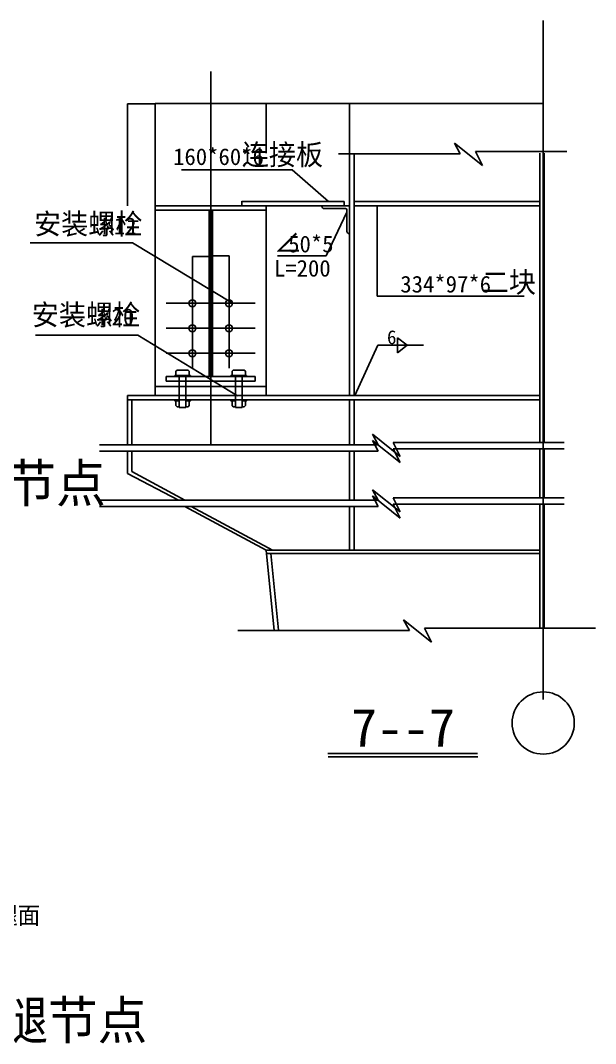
# Model space of a CAD drawing. Header units: metres. Extents: x 1551 to 37884, y 3562 to 29485.
# Drawn here: x 29606 to 37884, y 14752 to 29485 of the extents above; entities that cross this region are included whole.
import ezdxf

# ---------------------------------------------------------------- set-up
doc = ezdxf.new("R2010")
doc.units = ezdxf.units.M
for name, color, linetype in [('DOTE', 1, 'Continuous'), ('PUB_DIM', 3, 'Continuous'), ('PUB_TEXT', 7, 'Continuous'), ('其它', 1, 'Continuous'), ('屋面', 4, 'Continuous'), ('连接板', 3, 'Continuous')]:
    doc.layers.add(name, color=color, linetype=linetype)
doc.dimstyles.get("Standard").update_dxf_attribs({"dimtxt": 2.5, "dimasz": 2.5, "dimexe": 1.25, "dimexo": 0.625, "dimtad": 1, "dimcen": 2.5, "dimazin": 3, "dimtfac": 1, "dimtmove": 0, "dimatfit": 3})

# ---------------------------------------------------------------- blocks, each defined once
blk = doc.blocks.new('_CLOSEDFILLED')
at = {"color": 0, "linetype": 'BYBLOCK'}
blk.add_solid([(-1, 0), (0, 0), (-1, 0)], dxfattribs=at)
blk = doc.blocks.new('*D112')
for p, q in [((32476.01, 26094.24), (32344.76, 26094.24)), ((32345.01, 25772.73), (32345.01, 26094.24)), ((32609.26, 26094.24), (32478.01, 26094.24)), ((32609.01, 25772.73), (32609.01, 26094.24))]:
    blk.add_line(p, q)
at = {"layer": 'Defpoints'}
for p in [(32609.01, 26094.24), (32345.01, 25772.73), (32609.01, 25772.73)]:
    blk.add_point(p, dxfattribs=at)
at = {"layer": 'PUB_DIM', "xscale": 0.25, "yscale": 0.25}
blk.add_blockref('_CLOSEDFILLED', (32345.01, 26094.24), dxfattribs=at)
at = {"layer": 'PUB_DIM', "xscale": 0.25, "yscale": 0.25, "rotation": 180}
blk.add_blockref('_CLOSEDFILLED', (32609.01, 26094.24), dxfattribs=at)
at = {"layer": 'PUB_DIM', "insert": (32477.01, 26094.24), "char_height": 1, "attachment_point": 5}
blk.add_mtext('30', dxfattribs=at)
blk = doc.blocks.new('*D113')
for p, q in [((32212.01, 26087.43), (32080.76, 26087.43)), ((32081.01, 25772.73), (32081.01, 26087.43)), ((32345.26, 26087.43), (32214.01, 26087.43)), ((32345.01, 25772.73), (32345.01, 26087.43))]:
    blk.add_line(p, q)
at = {"layer": 'Defpoints'}
for p in [(32345.01, 26087.43), (32081.01, 25772.73), (32345.01, 25772.73)]:
    blk.add_point(p, dxfattribs=at)
at = {"layer": 'PUB_DIM', "xscale": 0.25, "yscale": 0.25}
blk.add_blockref('_CLOSEDFILLED', (32081.01, 26087.43), dxfattribs=at)
at = {"layer": 'PUB_DIM', "xscale": 0.25, "yscale": 0.25, "rotation": 180}
blk.add_blockref('_CLOSEDFILLED', (32345.01, 26087.43), dxfattribs=at)
at = {"layer": 'PUB_DIM', "insert": (32213.01, 26087.43), "char_height": 1, "attachment_point": 5}
blk.add_mtext('30', dxfattribs=at)
blk = doc.blocks.new('*D114')
for p, q in [((31544.61, 27575.61), (31544.61, 28289.27)), ((31544.86, 28289.27), (31943.305, 28289.27)), ((31946.305, 28289.27), (32344.75, 28289.27)), ((32345, 27575.61), (32345, 28289.27))]:
    blk.add_line(p, q)
at = {"layer": 'Defpoints'}
for p in [(31544.61, 28289.27), (31544.61, 27575.61), (32345, 27575.61)]:
    blk.add_point(p, dxfattribs=at)
at = {"layer": 'PUB_DIM', "xscale": 0.25, "yscale": 0.25, "rotation": 180}
blk.add_blockref('_CLOSEDFILLED', (31544.61, 28289.27), dxfattribs=at)
at = {"layer": 'PUB_DIM', "xscale": 0.25, "yscale": 0.25}
blk.add_blockref('_CLOSEDFILLED', (32345, 28289.27), dxfattribs=at)
at = {"layer": 'PUB_DIM', "insert": (31944.805, 28289.27), "char_height": 1, "attachment_point": 5}
blk.add_mtext('100', dxfattribs=at)
blk = doc.blocks.new('*D115')
for p, q in [((33144.61, 27575.61), (33144.61, 28289.27)), ((33144.86, 28289.27), (33743.11, 28289.27)), ((33746.11, 28289.27), (34344.36, 28289.27)), ((34344.61, 27575.61), (34344.61, 28289.27))]:
    blk.add_line(p, q)
at = {"layer": 'Defpoints'}
for p in [(33144.61, 28289.27), (33144.61, 27575.61), (34344.61, 27575.61)]:
    blk.add_point(p, dxfattribs=at)
at = {"layer": 'PUB_DIM', "xscale": 0.25, "yscale": 0.25, "rotation": 180}
blk.add_blockref('_CLOSEDFILLED', (33144.61, 28289.27), dxfattribs=at)
at = {"layer": 'PUB_DIM', "xscale": 0.25, "yscale": 0.25}
blk.add_blockref('_CLOSEDFILLED', (34344.61, 28289.27), dxfattribs=at)
at = {"layer": 'PUB_DIM', "insert": (33744.61, 28289.27), "char_height": 1, "attachment_point": 5}
blk.add_mtext('150', dxfattribs=at)
blk = doc.blocks.new('*D116')
for p, q in [((34344.61, 27575.61), (34344.61, 28289.27)), ((34344.86, 28289.27), (35736.11, 28289.27)), ((35739.11, 28289.27), (37130.36, 28289.27)), ((37130.61, 27575.61), (37130.61, 28289.27))]:
    blk.add_line(p, q)
at = {"layer": 'Defpoints'}
for p in [(34344.61, 28289.27), (34344.61, 27575.61), (37130.61, 27575.61)]:
    blk.add_point(p, dxfattribs=at)
at = {"layer": 'PUB_DIM', "xscale": 0.25, "yscale": 0.25, "rotation": 180}
blk.add_blockref('_CLOSEDFILLED', (34344.61, 28289.27), dxfattribs=at)
at = {"layer": 'PUB_DIM', "xscale": 0.25, "yscale": 0.25}
blk.add_blockref('_CLOSEDFILLED', (37130.61, 28289.27), dxfattribs=at)
at = {"layer": 'PUB_DIM', "insert": (35737.61, 28289.27), "char_height": 1, "attachment_point": 5}
blk.add_mtext('350', dxfattribs=at)
blk = doc.blocks.new('*D117')
for p, q in [((32345, 27575.61), (32345, 28289.27)), ((32345.25, 28289.27), (32743.305, 28289.27)), ((32746.305, 28289.27), (33144.36, 28289.27)), ((33144.61, 27575.61), (33144.61, 28289.27))]:
    blk.add_line(p, q)
at = {"layer": 'Defpoints'}
for p in [(32345, 28289.27), (32345, 27575.61), (33144.61, 27575.61)]:
    blk.add_point(p, dxfattribs=at)
at = {"layer": 'PUB_DIM', "xscale": 0.25, "yscale": 0.25, "rotation": 180}
blk.add_blockref('_CLOSEDFILLED', (32345, 28289.27), dxfattribs=at)
at = {"layer": 'PUB_DIM', "xscale": 0.25, "yscale": 0.25}
blk.add_blockref('_CLOSEDFILLED', (33144.61, 28289.27), dxfattribs=at)
at = {"layer": 'PUB_DIM', "insert": (32744.805, 28289.27), "char_height": 1, "attachment_point": 5}
blk.add_mtext('100', dxfattribs=at)
blk = doc.blocks.new('*D118')
for p, q in [((31344.11, 28282.91), (31144.86, 28282.91)), ((31145.11, 26816.39), (31145.11, 28282.91)), ((31545.36, 28282.91), (31346.11, 28282.91)), ((31545.11, 26816.39), (31545.11, 28282.91))]:
    blk.add_line(p, q)
at = {"layer": 'Defpoints'}
for p in [(31545.11, 28282.91), (31145.11, 26816.39), (31545.11, 26816.39)]:
    blk.add_point(p, dxfattribs=at)
at = {"layer": 'PUB_DIM', "xscale": 0.25, "yscale": 0.25}
blk.add_blockref('_CLOSEDFILLED', (31145.11, 28282.91), dxfattribs=at)
at = {"layer": 'PUB_DIM', "xscale": 0.25, "yscale": 0.25, "rotation": 180}
blk.add_blockref('_CLOSEDFILLED', (31545.11, 28282.91), dxfattribs=at)
at = {"layer": 'PUB_DIM', "insert": (31345.11, 28282.91), "char_height": 1, "attachment_point": 5}
blk.add_mtext('50', dxfattribs=at)

msp = doc.modelspace()

# ---------------------------------------------------------------- linework, layer by layer
for p, q in [((32345, 28749.2), (32345, 23374.95)), ((36254.96, 27398.38), (35854.41, 27715.86)), ((35854.41, 27715.86), (35937.86, 27565.47)), ((35937.86, 27565.47), (34185.45, 27565.47)), ((37473.29, 27598.89), (36154.82, 27598.89)), ((36154.82, 27598.89), (36254.96, 27398.38)), ((31926.03, 27334), (33517.69, 27334)), ((33517.69, 27334), (34042.41, 26879.78)), ((34742.04, 25515.42), (34742.04, 26816.39)), ((34007.43, 26093.64), (34304.77, 26722.55)), ((29747.73, 26284.69), (31220.45, 26284.69)), ((31220.45, 26284.69), (32659, 25412.39)), ((33307.8, 26093.64), (34007.43, 26093.64)), ((32081, 25772.73), (32081, 24479.35)), ((32609, 25772.73), (32609, 24479.35)), ((34742.04, 25515.42), (36858.42, 25515.42)), ((31705, 25412.39), (32985, 25412.39)), ((31705, 25052.39), (32985, 25052.39)), ((29820.57, 24951.04), (31293.29, 24951.04)), ((31293.29, 24951.04), (32731.83, 24078.74)), ((35035.27, 24915.93), (35171.78, 24808.12)), ((35035.27, 24808.12), (35035.27, 24915.93)), ((34752.05, 24808.1), (34419.95, 24084.39)), ((34752.05, 24808.1), (35407.81, 24808.1)), ((35035.27, 24700.27), (35171.78, 24808.08)), ((35035.27, 24808.08), (35035.27, 24700.27)), ((31705, 24692.39), (32985, 24692.39)), ((34672.53, 23525.33), (34755.98, 23374.95)), ((35073.08, 23207.85), (34672.53, 23525.33)), ((34672.53, 23435.59), (34755.98, 23285.2)), ((35073.08, 23118.11), (34672.53, 23435.59)), ((34755.98, 23374.95), (30741.69, 23374.95)), ((34755.98, 23285.2), (30741.69, 23285.2)), ((37435.22, 23408.37), (34972.94, 23408.37)), ((34972.94, 23408.37), (35073.08, 23207.85)), ((37435.22, 23318.62), (34972.94, 23318.62)), ((34972.94, 23318.62), (35073.08, 23118.11)), ((35073.08, 22409.71), (34672.53, 22727.19)), ((34672.53, 22727.19), (34755.98, 22576.8)), ((34755.98, 22576.8), (30741.69, 22576.8)), ((35073.08, 22319.96), (34672.53, 22637.44)), ((34672.53, 22637.44), (34755.98, 22487.06)), ((37435.22, 22610.22), (34972.94, 22610.22)), ((34972.94, 22610.22), (35073.08, 22409.71)), ((34755.98, 22487.06), (30741.69, 22487.06)), ((37435.22, 22520.48), (34972.94, 22520.48)), ((34972.94, 22520.48), (35073.08, 22319.96)), ((35522.35, 20534.51), (35121.8, 20851.99)), ((35121.8, 20851.99), (35205.25, 20701.61)), ((35205.25, 20701.61), (32736.45, 20701.61)), ((37884.49, 20735.03), (35422.21, 20735.03)), ((35422.21, 20735.03), (35522.35, 20534.51)), ((34035.85, 18881.46), (36188.61, 18881.46))]:
    msp.add_line(p, q)
msp.add_lwpolyline([(34028.59, 18928.55), (36183.73, 18928.55)])
msp.add_circle((37131.02, 19367.91), 448.04)
at = {"layer": 'DOTE'}
msp.add_line((37131.02, 19708.92), (37131.02, 29485.3), dxfattribs=at)
at = {"layer": '其它'}
for p, q in [((34345, 26816.39), (33945, 26816.39)), ((33945, 26816.39), (33945, 26806.39)), ((34345, 26816.39), (34345, 26416.39)), ((33975, 26776.39), (34285, 26776.39)), ((34305, 26446.39), (34305, 26756.39)), ((34345, 26416.39), (34335, 26416.39)), ((31843.43, 24434.91), (31859.43, 24450.91)), ((31843.43, 24434.91), (31843.43, 24370.91)), ((31859.43, 24450.91), (32019.43, 24450.91)), ((31891.43, 24370.91), (31891.43, 23909.54)), ((31987.43, 24370.91), (31987.43, 23909.54)), ((32035.43, 24434.91), (32019.43, 24450.91)), ((32035.43, 24434.91), (32035.43, 24370.91)), ((32651.44, 24434.91), (32667.44, 24450.91)), ((32651.44, 24434.91), (32651.44, 24370.91)), ((32827.44, 24450.91), (32667.44, 24450.91)), ((32699.44, 24370.91), (32699.44, 23909.54)), ((32795.44, 24370.91), (32795.44, 23909.54)), ((32843.44, 24434.91), (32827.44, 24450.91)), ((32843.44, 24434.91), (32843.44, 24370.91)), ((31843.43, 23991.46), (31857.95, 24005.98)), ((31843.43, 23939.5), (31843.43, 23991.46)), ((31843.43, 23991.46), (31843.43, 23939.5)), ((31843.43, 23939.5), (31859.43, 23923.5)), ((31859.43, 23923.5), (31891.43, 23923.5)), ((31987.43, 23909.54), (31891.43, 23909.54)), ((31987.43, 23923.5), (32019.43, 23923.5)), ((32035.43, 23939.5), (32019.43, 23923.5)), ((32035.43, 23991.46), (32020.91, 24005.98)), ((32035.43, 23939.5), (32035.43, 23991.46)), ((32035.43, 23991.46), (32035.43, 23939.5)), ((32651.44, 23991.46), (32665.96, 24005.98)), ((32651.44, 23939.5), (32651.44, 23991.46)), ((32651.44, 23991.46), (32651.44, 23939.5)), ((32651.44, 23939.5), (32667.44, 23923.5)), ((32699.44, 23923.5), (32667.44, 23923.5)), ((32699.44, 23909.54), (32795.44, 23909.54)), ((32827.44, 23923.5), (32795.44, 23923.5)), ((32843.44, 23939.5), (32827.44, 23923.5)), ((32843.44, 23991.46), (32828.92, 24005.98)), ((32843.44, 23939.5), (32843.44, 23991.46)), ((32843.44, 23991.46), (32843.44, 23939.5))]:
    msp.add_line(p, q, dxfattribs=at)
for points in [[(31891.43, 24356.39), (31828.38, 24356.39), (31828.38, 24370.91), (32051.66, 24370.91), (32051.66, 24356.39), (31987.43, 24356.39)], [(32795.44, 24356.39), (32858.49, 24356.39), (32858.49, 24370.91), (32635.21, 24370.91), (32635.21, 24356.39), (32699.44, 24356.39)], [(31891.43, 24005.98), (31828.38, 24005.98), (31828.38, 24020.51), (31891.43, 24020.51)], [(31987.43, 24020.51), (32051.66, 24020.51), (32051.66, 24005.98), (31987.43, 24005.98)], [(32699.44, 24020.51), (32635.21, 24020.51), (32635.21, 24005.98), (32699.44, 24005.98)], [(32795.44, 24005.98), (32858.49, 24005.98), (32858.49, 24020.51), (32795.44, 24020.51)]]:
    msp.add_lwpolyline(points, dxfattribs=at)
for centre, radius, start, end in [((33975, 26806.39), 30, 180, 270), ((34285, 26756.39), 20, 0, 90), ((34335, 26446.39), 30, 180, 270)]:
    msp.add_arc(centre, radius, start, end, dxfattribs=at)
at = {"layer": '屋面'}
for p, q in [((34345, 27575.61), (34345, 24084.39)), ((34409, 27575.61), (34409, 24084.39)), ((37081, 27575.61), (37081, 23408.37)), ((37145, 27575.61), (37145, 23408.37)), ((31545, 26816.39), (33145, 26816.39)), ((31545, 24212.39), (31545, 26816.39)), ((33145, 26816.39), (33145, 24212.39)), ((34409, 26880.39), (37081, 26880.39)), ((34409, 26816.39), (37081, 26816.39)), ((31545, 26752.39), (33145, 26752.39)), ((32321, 26752.39), (32321, 24356.39)), ((32369, 26752.39), (32369, 24356.39)), ((31705, 24356.39), (32985, 24356.39)), ((31705, 24356.39), (31705, 24292.39)), ((32985, 24356.39), (32985, 24292.39)), ((31545, 24212.39), (33145, 24212.39)), ((31705, 24292.39), (32985, 24292.39)), ((31145, 24084.39), (31145, 23374.95)), ((31145, 24084.39), (37081, 24084.39)), ((31145, 24020.39), (37081, 24020.39)), ((31209, 24020.39), (31209, 23374.95)), ((34345, 24020.39), (34345, 23374.95)), ((34409, 24020.39), (34409, 23374.95)), ((31145, 23285.2), (31145, 22962.5)), ((31209, 23285.2), (31209, 22989.01)), ((34345, 23285.2), (34345, 22576.8)), ((34409, 23285.2), (34409, 22576.8)), ((37081, 23318.62), (37081, 22610.22)), ((37145, 23318.62), (37145, 22610.22)), ((31209, 22989.01), (31971.82, 22576.8)), ((31145, 22962.5), (31881.31, 22576.8)), ((31971.06, 22487.06), (33145, 21854.98)), ((32061.57, 22487.06), (33235.51, 21854.98)), ((34345, 22487.06), (34345, 21854.98)), ((34409, 22487.06), (34409, 21854.98)), ((37081, 22520.48), (37081, 20735.03)), ((37145, 22520.48), (37145, 20735.03)), ((33145, 21854.98), (37081, 21854.98)), ((33145, 21854.98), (33258.52, 20701.61)), ((33147.5, 21806.98), (37081, 21806.98)), ((33211.59, 21806.98), (33322.43, 20704.95))]:
    msp.add_line(p, q, dxfattribs=at)
for centre in [(32081, 25412.39), (32609, 25412.39), (32081, 25052.39), (32609, 25052.39), (32081, 24692.39), (32609, 24692.39)]:
    msp.add_circle(centre, 50, dxfattribs=at)
at = {"layer": '连接板'}
for p, q in [((32794.4, 26881.87), (32794.4, 26816.39)), ((32794.4, 26880.39), (34265, 26880.39)), ((32794.4, 26816.39), (34265, 26816.39)), ((34265, 26880.39), (34265, 26816.39)), ((31545, 24212.39), (33145, 24212.39)), ((31545, 24212.39), (31545, 24084.39)), ((33145, 24212.39), (33145, 24084.39)), ((31545, 24084.39), (33145, 24084.39))]:
    msp.add_line(p, q, dxfattribs=at)

# ---------------------------------------------------------------- texts
at = {"layer": 'PUB_TEXT'}
for s, height, p in [('连接板', 300, (32791.78, 27403.88)), ('160*60*6', 240, (31803.6, 27403.88)), ('安装螺栓', 300, (29801.39, 26405.93)), ('M12', 240, (30786.5, 26405.93)), ('∠', 300, (33255.33, 26146.05)), ('50*5', 240, (33459.97, 26146.05)), ('L=200', 240, (33255.33, 25796.65)), ('334*97*6', 240, (35074.37, 25567.83)), ('二块', 300, (36246.25, 25567.83)), ('安装螺栓', 300, (29769.67, 25096.53)), ('M20', 240, (30754.78, 25096.53)), ('6', 200, (34882.89, 24823.98)), ('吊车梁与中柱牛腿节点', 550, (23684.1, 22546.26)), ('7--7', 550, (34364.26, 19025.27)), ('钢牛腿面', 250, (28590.17, 16473.63)), ('吊车梁与边柱牛腿节点', 550, (24281.44, 14813.72))]:
    msp.add_text(s, height=height, dxfattribs=at).set_placement(p)

# ---------------------------------------------------------------- dimensions: what is measured, and where the dimension line sits
at = {"layer": 'PUB_DIM'}
for base, p1, p2, text, picture, middle in [((31544.61, 28289.27), (31544.61, 27575.61), (32345, 27575.61), '100', '*D114', (31944.805, 28289.27)), ((32345, 28289.27), (32345, 27575.61), (33144.61, 27575.61), '100', '*D117', (32744.805, 28289.27)), ((33144.61, 28289.27), (33144.61, 27575.61), (34344.61, 27575.61), '150', '*D115', (33744.61, 28289.27)), ((34344.61, 28289.27), (34344.61, 27575.61), (37130.61, 27575.61), '350', '*D116', (35737.61, 28289.27)), ((31545.11, 28282.91), (31545.11, 26816.39), (31145.11, 26816.39), '50', '*D118', (31345.11, 28282.91)), ((32345.01, 26087.43), (32345.01, 25772.73), (32081.01, 25772.73), '30', '*D113', (32213.01, 26087.43)), ((32609.01, 26094.24), (32609.01, 25772.73), (32345.01, 25772.73), '30', '*D112', (32477.01, 26094.24))]:
    dim = msp.add_linear_dim(base=base, p1=p1, p2=p2, text=text, dimstyle='Standard', dxfattribs=at)
    dim.commit()
    dim.dimension.update_dxf_attribs({"geometry": picture, "text_midpoint": middle})

doc.saveas('drawing.dxf')
